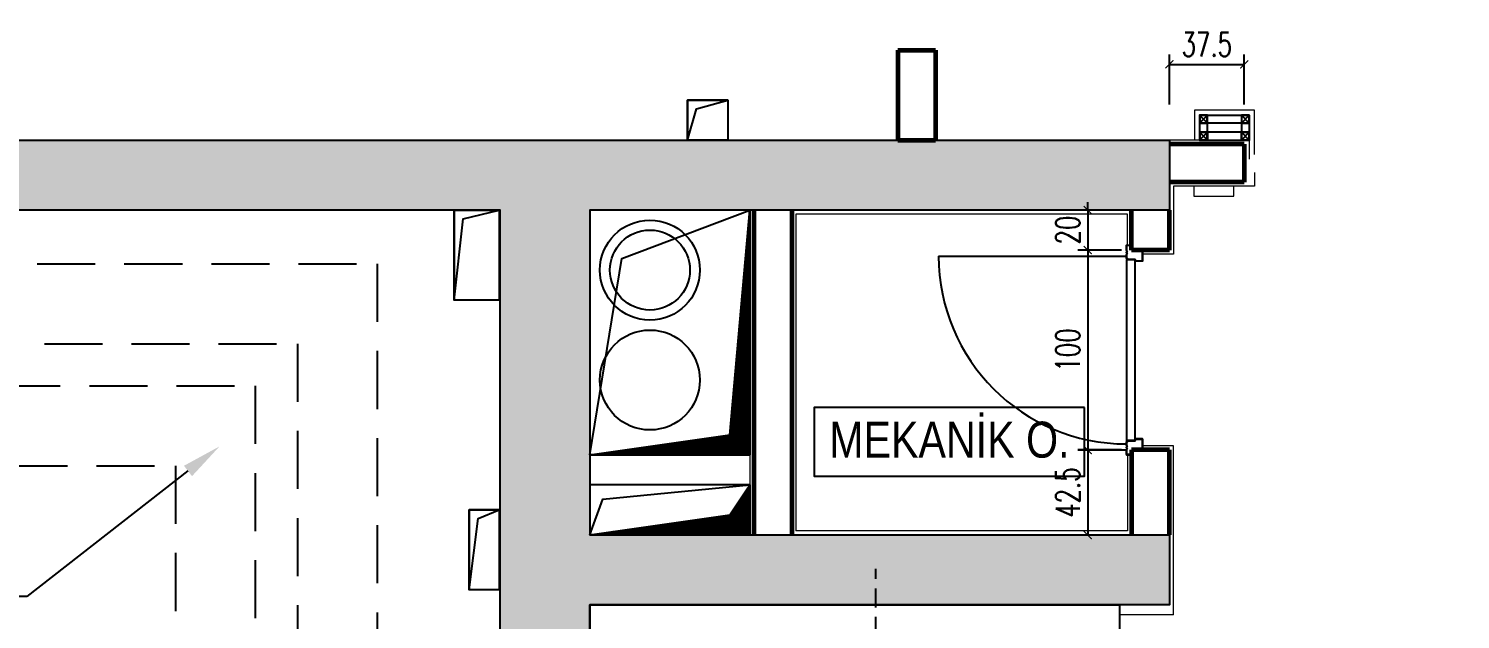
# Model space of a CAD drawing. Header units: centimetres. Extents: x 4942 to 11683, y -41622 to -36787.
# Drawn here: x 9869 to 10586, y -37937 to -37641 of the extents above; entities that cross this region are included whole.
import ezdxf
from ezdxf import colors
from ezdxf.entities.mleader import LeaderData, LeaderLine
from ezdxf.math import Vec2, Vec3

# ---------------------------------------------------------------- set-up
doc = ezdxf.new("R2010")
doc.units = ezdxf.units.CM
doc.header["$LTSCALE"] = 0.75
doc.header["$MEASUREMENT"] = 0
doc.linetypes.add('$0$HIDDEN', pattern=[0.375, 0.25, -0.125])
doc.linetypes.add('B2-B3 CEKIRDEK$0$DASHED', pattern=[19.05, 12.7, -6.35])
for name, color, linetype, lineweight in [('A-Buton', 147, 'Continuous', 13), ('A-Kompozit', 182, 'Continuous', 13), ('A-Sıva', 71, 'Continuous', 15), ('YENİ DUVAR', 230, 'Continuous', 60)]:
    doc.layers.add(name, color=color, linetype=linetype, lineweight=lineweight)
for name, color, linetype in [('A-Kasa', 30, 'Continuous'), ('A-Kutu Profil', 11, 'Continuous'), ('A-Sac Kapı (100)', 233, 'Continuous'), ('A-Yazı', 85, 'Continuous'), ('A-Ölçü', 51, 'Continuous'), ('A_Bodrum Şaft', 240, 'Continuous'), ('B2-B3 CEKIRDEK$0$V_KONST2', 180, 'Continuous'), ('BODRUM TASIYICILAR - B1$0$V-0_Hatch_Concrete', 252, 'Continuous'), ('V-4_Plaster', 223, 'Continuous')]:
    doc.layers.add(name, color=color, linetype=linetype)
doc.styles.add('$1$130919-TİP KAT PLANI$0$Standard', font='arial.ttf')
doc.styles.add('dim', font='simplex.shx', dxfattribs={"width": 0.7})
doc.styles.get("Standard").update_dxf_attribs({"font": 'arial.ttf'})
doc.dimstyles.new('1_50', dxfattribs={"dimscale": 0, "dimtxt": 12, "dimasz": 4, "dimexe": 5, "dimexo": 5, "dimgap": 4, "dimtad": 1, "dimdec": 1, "dimrnd": 0.5, "dimzin": 12, "dimdsep": 46, "dimtxsty": 'dim', "dimblk": 'ARCHTICK', "dimcen": 2, "dimdle": 0.1, "dimclrd": 256, "dimclre": 256, "dimclrt": 256, "dimadec": 0, "dimazin": 0, "dimtfac": 0.05, "dimtdec": 1, "dimtix": 1, "dimtmove": 0, "dimatfit": 3, "dimldrblk": 'ARCHTICK', "dimfxl": 20, "dimfxlon": 1, "dimtolj": 1, "dimtzin": 0, "dimarcsym": 0})

# ---------------------------------------------------------------- blocks, each defined once
blk = doc.blocks.new('B2-B3 CEKIRDEK$0$asansor')
at = {"linetype": 'B2-B3 CEKIRDEK$0$DASHED'}
blk.add_line((56.5, -117.5), (-148.5, -117.5), dxfattribs=at)
blk = doc.blocks.new('*U103')
h = blk.add_hatch()
h.set_pattern_fill('ANSI31', color=256, scale=0.25, angle=225)
h.set_pattern_definition([(270, (40.4237, 26.63035), (0.79375, -2e-16), [])])
h.paths.add_polyline_path([(122.5, 0), (112.5, 70), (0, 80), (122.5, 80)])
blk.add_lwpolyline([(0, 0), (122.5, 0), (122.5, 80), (0, 80)], close=True)
blk.add_lwpolyline([(122.5, 0), (112.5, 70), (0, 80), (122.5, 80), (122.5, 0, -2.414349)], format="xyb")
blk = doc.blocks.new('*U104')
h = blk.add_hatch()
h.set_pattern_fill('ANSI31', color=256, scale=0.25, angle=225)
h.set_pattern_definition([(270, (-57.0763, 26.63035), (0.79375, -2e-16), [])])
h.paths.add_polyline_path([(25, 0), (15, 70), (0, 80), (25, 80)])
blk.add_lwpolyline([(0, 0), (25, 0), (25, 80), (0, 80)], close=True)
blk.add_lwpolyline([(25, 0), (15, 70), (0, 80), (25, 80), (25, 0, -2.414349)], format="xyb")
blk = doc.blocks.new('A$C0AA115C6')
at = {"layer": 'A-Kutu Profil'}
blk.add_lwpolyline([(0, 0), (4, 0), (4, 4), (0, 4)], close=True, dxfattribs=at)
blk.add_lwpolyline([(0.3, 0.15), (3.7, 0.15, 0.414214), (3.85, 0.3), (3.85, 3.7, 0.414214), (3.7, 3.85), (0.3, 3.85, 0.414214), (0.15, 3.7), (0.15, 0.3, 0.414214)], format="xyb", close=True, dxfattribs=at)
for points in [[(3.81, 3.81), (0.19, 0.19)], [(3.81, 0.19), (0.19, 3.81)]]:
    blk.add_lwpolyline(points, dxfattribs=at)
blk = doc.blocks.new('sac kapı (100)')
at = {"layer": 'A-Kasa', "ltscale": 7, "elevation": 0.02}
blk.add_lwpolyline([(32053.04, -36270.28), (32053.04, -36270.23), (32052.29, -36270.23), (32052.29, -36267.83), (32054.8, -36267.83, 0.688247), (32055.67, -36267.83), (32055.84, -36267.83), (32056, -36267.83, 0.688247), (32056.87, -36267.83), (32058.79, -36267.83), (32058.79, -36268.33), (32059.29, -36268.33), (32059.29, -36272.13), (32060.09, -36272.13), (32060.09, -36275.83), (32054.69, -36275.83), (32054.69, -36275.08), (32054.64, -36275.08), (32054.64, -36275.88), (32060.14, -36275.88), (32060.14, -36272.08), (32059.34, -36272.08), (32059.34, -36268.28), (32058.84, -36268.28), (32058.84, -36267.78), (32056.84, -36267.78, -0.75), (32056.04, -36267.78), (32055.84, -36267.78), (32055.64, -36267.78, -0.75), (32054.84, -36267.78), (32052.24, -36267.78), (32052.24, -36270.28), (32053.04, -36270.28)], format="xyb", dxfattribs=at)
at = {"layer": 'A-Kasa', "ltscale": 7}
blk.add_lwpolyline([(32156.24, -36270.28), (32156.24, -36270.23), (32156.99, -36270.23), (32156.99, -36267.83), (32154.47, -36267.83, -0.688247), (32153.6, -36267.83), (32153.44, -36267.83), (32153.27, -36267.83, -0.688247), (32152.4, -36267.83), (32150.49, -36267.83), (32150.49, -36268.33), (32149.99, -36268.33), (32149.99, -36272.13), (32149.19, -36272.13), (32149.19, -36275.83), (32154.59, -36275.83), (32154.59, -36275.08), (32154.64, -36275.08), (32154.64, -36275.88), (32149.14, -36275.88), (32149.14, -36272.08), (32149.94, -36272.08), (32149.94, -36268.28), (32150.44, -36268.28), (32150.44, -36267.78), (32152.44, -36267.78, 0.75), (32153.24, -36267.78), (32153.44, -36267.78), (32153.64, -36267.78, 0.75), (32154.44, -36267.78), (32157.04, -36267.78), (32157.04, -36270.28), (32156.24, -36270.28)], format="xyb", dxfattribs=at)
at = {"layer": 'A-Sac Kapı (100)'}
blk.add_lwpolyline([(32151.64, -36173.78), (32151.64, -36267.78)], dxfattribs=at)
blk.add_lwpolyline([(32149.94, -36267.78), (32059.34, -36267.78), (32059.34, -36272.08), (32149.94, -36272.08)], close=True, dxfattribs=at)
blk.add_arc((32151.64, -36267.78), 94, 90, 180, dxfattribs=at)
blk = doc.blocks.new('_ArchTick')
at = {"color": 0, "linetype": 'ByBlock', "const_width": 0.15}
blk.add_lwpolyline([(-0.5, -0.5), (0.5, 0.5)], dxfattribs=at)
blk = doc.blocks.new('*D117')
at = {"layer": 'A-Ölçü', "lineweight": -2, "transparency": 16777216}
for p, q in [((10416, -37732.05), (10394.12, -37732.05)), ((10399.12, -37732.05), (10399.12, -37728.05)), ((10399.12, -37732.05), (10399.12, -37752.05)), ((10416, -37752.05), (10394.12, -37752.05)), ((10399.12, -37752.05), (10399.12, -37756.05))]:
    blk.add_line(p, q, dxfattribs=at)
at = {"layer": 'Defpoints', "color": 0, "transparency": 16777216}
for p in [(10421, -37732.05), (10399.12, -37752.05), (10421, -37752.05)]:
    blk.add_point(p, dxfattribs=at)
at = {"layer": 'A-Ölçü', "lineweight": -2, "transparency": 16777216, "xscale": 4, "yscale": 4, "zscale": 4}
for p, rotation in [((10399.12, -37732.05), 270), ((10399.12, -37752.05), 90)]:
    blk.add_blockref('_ArchTick', p, dxfattribs=dict(at, rotation=rotation))
at = {"layer": 'A-Ölçü', "transparency": 16777216, "insert": (10389.12, -37742.05), "char_height": 12, "attachment_point": 5, "rotation": 90, "style": 'dim'}
blk.add_mtext('\\A1;20', dxfattribs=at)
blk = doc.blocks.new('*D118')
at = {"layer": 'A-Ölçü', "lineweight": -2, "transparency": 16777216}
for p, q in [((10416, -37752.05), (10394.12, -37752.05)), ((10399.12, -37751.95), (10399.11, -37852.15)), ((10415.99, -37852.05), (10394.11, -37852.05))]:
    blk.add_line(p, q, dxfattribs=at)
at = {"layer": 'Defpoints', "color": 0, "transparency": 16777216}
for p in [(10421, -37752.05), (10399.11, -37852.05), (10420.99, -37852.05, 0)]:
    blk.add_point(p, dxfattribs=at)
at = {"layer": 'A-Ölçü', "lineweight": -2, "transparency": 16777216, "xscale": 4, "yscale": 4, "zscale": 4}
for p, rotation in [((10399.12, -37752.05), 89.9923817817014), ((10399.11, -37852.05), 269.9923817817014)]:
    blk.add_blockref('_ArchTick', p, dxfattribs=dict(at, rotation=rotation))
at = {"layer": 'A-Ölçü', "transparency": 16777216, "insert": (10389.11, -37802.05), "char_height": 12, "attachment_point": 5, "rotation": 89.99238, "style": 'dim'}
blk.add_mtext('\\A1;100', dxfattribs=at)
blk = doc.blocks.new('*D119')
at = {"layer": 'A-Ölçü', "lineweight": -2, "transparency": 16777216}
for p, q in [((10419.11, -37852.15), (10394.11, -37852.15)), ((10399.11, -37852.05), (10399.11, -37894.75)), ((10419.11, -37894.65), (10394.11, -37894.65))]:
    blk.add_line(p, q, dxfattribs=at)
at = {"layer": 'Defpoints', "color": 0, "transparency": 16777216}
for p in [(10463.12, -37852.15, 0), (10399.11, -37894.65), (10463.12, -37894.65)]:
    blk.add_point(p, dxfattribs=at)
at = {"layer": 'A-Ölçü', "lineweight": -2, "transparency": 16777216, "xscale": 4, "yscale": 4, "zscale": 4}
for p, rotation in [((10399.11, -37852.15), 90), ((10399.11, -37894.65), 270)]:
    blk.add_blockref('_ArchTick', p, dxfattribs=dict(at, rotation=rotation))
at = {"layer": 'A-Ölçü', "transparency": 16777216, "insert": (10389.11, -37873.4), "char_height": 12, "attachment_point": 5, "rotation": 90, "style": 'dim'}
blk.add_mtext('\\A1;42.5', dxfattribs=at)
blk = doc.blocks.new('*D120')
at = {"layer": 'A-Ölçü', "lineweight": -2, "transparency": 16777216}
for p, q in [((10440, -37679.15), (10440, -37654.15)), ((10477.5, -37679.15), (10477.5, -37654.15)), ((10439.9, -37659.15), (10477.6, -37659.15))]:
    blk.add_line(p, q, dxfattribs=at)
at = {"layer": 'Defpoints', "color": 0, "transparency": 16777216}
for p in [(10477.5, -37659.15), (10440, -37699.05), (10477.5, -37699.05)]:
    blk.add_point(p, dxfattribs=at)
at = {"layer": 'A-Ölçü', "lineweight": -2, "transparency": 16777216, "xscale": 4, "yscale": 4, "zscale": 4, "rotation": 180}
blk.add_blockref('_ArchTick', (10440, -37659.15), dxfattribs=at)
at = {"layer": 'A-Ölçü', "lineweight": -2, "transparency": 16777216, "xscale": 4, "yscale": 4, "zscale": 4}
blk.add_blockref('_ArchTick', (10477.5, -37659.15), dxfattribs=at)
at = {"layer": 'A-Ölçü', "transparency": 16777216, "insert": (10458.75, -37649.15), "char_height": 12, "attachment_point": 5, "style": 'dim'}
blk.add_mtext('\\A1;37.5', dxfattribs=at)

msp = doc.modelspace()

# ---------------------------------------------------------------- hatches: boundary and pattern name
at = {"layer": 'BODRUM TASIYICILAR - B1$0$V-0_Hatch_Concrete'}
h = msp.add_hatch(dxfattribs=at)
h.set_pattern_fill('JIS_STN_2.5', color=256, scale=5)
h.set_pattern_definition([(45, (-61560.643, 1075.401), (-8.8388348, 8.8388348), []), (45, (-61551.818, 1075.401), (-8.8388348, 8.8388348), [6, -2.5])])
h.paths.add_polyline_path([(9428, -38137.05), (9735, -38137.05), (9735, -38172.05), (9428, -38172.05)], flags=17)
h.paths.add_polyline_path([(9421, -37697.05), (10440, -37697.05), (10440, -37732.05), (10150, -37732.05), (10150, -37894.55), (10440, -37894.55), (10440, -37929.55), (10150, -37929.55), (10150, -38492.05), (10440, -38492.05), (10440, -38527.05), (10105, -38527.05), (10105, -37732.05), (9421, -37732.05)])

# ---------------------------------------------------------------- linework, layer by layer
at = {"linetype": '$0$HIDDEN', "ltscale": 155}
for points in [[(9249.13, -37668.52), (9249.13, -37860), (9942.47, -37860), (9942.47, -38686.51), (10585.62, -38686.51)], [(9289.13, -37668.52), (9289.13, -37820), (9982.47, -37820), (9982.47, -38646.51), (10585.62, -38646.51)], [(9310.21, -37668.52), (9310.21, -37798.92), (10003.56, -37798.92), (10003.56, -38625.43), (10585.62, -38625.43)], [(9350.21, -37668.52), (9350.21, -37758.92), (10043.56, -37758.92), (10043.56, -38585.43), (10585.62, -38585.43)]]:
    msp.add_lwpolyline(points, dxfattribs=at)
for centre, radius in [((10180, -37762.05), 25), ((10180, -37762.05), 20), ((10180, -37817.05), 25)]:
    msp.add_circle(centre, radius)
at = {"layer": 'A-Buton'}
msp.add_lwpolyline([(10472.25, -37720.05), (10452.25, -37720.05), (10452.25, -37725.05), (10472.25, -37725.05), (10472.25, -37725.05), (10472.25, -37720.05)], close=True, dxfattribs=at)
at = {"layer": 'A-Kompozit'}
for points in [[(10482.51, -37704.22), (10482.51, -37682.05), (10452.51, -37682.05), (10452.51, -37697.05)], [(10480.01, -37706.55), (10480.01, -37684.55), (10455.01, -37684.55), (10455.01, -37697.05)]]:
    msp.add_lwpolyline(points, dxfattribs=at)
at = {"layer": 'A-Kutu Profil'}
for points in [[(10459.01, -37688.55), (10459.01, -37684.55), (10476.01, -37684.55), (10476.01, -37688.55)], [(10455.01, -37688.55), (10455.01, -37693.05), (10459.01, -37693.05), (10459.01, -37688.55)], [(10476.01, -37688.55), (10476.01, -37693.05), (10480.01, -37693.05), (10480.01, -37688.55)], [(10459.01, -37693.05), (10459.01, -37697.05), (10476.01, -37697.05), (10476.01, -37693.05)]]:
    msp.add_lwpolyline(points, close=True, dxfattribs=at)
at = {"layer": 'A-Sıva'}
msp.add_line((10415, -37934.55), (10415, -37929.55), dxfattribs=at)
for points in [[(10323.18, -37697.05), (10323.18, -37679.45)], [(10477.5, -37697.05), (10440, -37697.05)], [(10482.51, -37713.22), (10482.51, -37720.05)], [(10442, -37720.05), (10442, -37754.05), (10426.6, -37754.05)], [(10482.51, -37720.05), (10442, -37720.05)], [(10230, -37732.05), (10230.01, -37894.55)], [(10253, -37732.05), (10253, -37732.05)], [(10419, -37734.05), (10253, -37734.06)], [(10253, -37734.06), (10253.01, -37892.56)], [(10419, -37749.65), (10419, -37734.05)], [(10419, -37854.45), (10419, -37892.55)], [(10442, -37934.55), (10442, -37850.05), (10426.6, -37850.05)], [(10419, -37892.55), (10253.01, -37892.56)], [(10442, -37934.55), (10415, -37934.55)]]:
    msp.add_lwpolyline(points, dxfattribs=at)
at = {"layer": 'A-Yazı'}
msp.add_lwpolyline([(10397.56, -37830.75), (10262.2, -37830.75), (10262.2, -37865.11), (10397.56, -37865.11)], close=True, dxfattribs=at)
at = {"layer": 'A_Bodrum Şaft'}
for points in [[(10218.99, -37697.05), (10198.87, -37697.05), (10198.87, -37677.05), (10218.99, -37677.05)], [(10104.5, -37777.05), (10082, -37777.05), (10082, -37732.05), (10104.5, -37732.05)], [(10104.5, -37922.05), (10089.5, -37922.05), (10089.5, -37882.05), (10104.5, -37882.05)], [(10150, -37929.55), (10415, -37929.55), (10415, -38107.06), (10150, -38107.06)]]:
    msp.add_lwpolyline(points, close=True, dxfattribs=at)
for points in [[(10198.87, -37697.05), (10203.34, -37681.37), (10218.99, -37677.05), (10198.87, -37677.05), (10198.87, -37697.05, 2.414349)], [(10082, -37777.05), (10086.47, -37736.37), (10104.5, -37732.05), (10082, -37732.05), (10082, -37777.05, 2.414349)], [(10089.5, -37922.05), (10093.97, -37886.37), (10104.5, -37882.05), (10089.5, -37882.05), (10089.5, -37922.05, 2.414349)]]:
    msp.add_lwpolyline(points, format="xyb", dxfattribs=at)
for points in [[(10150, -37854.55), (10165.94, -37756.32), (10230, -37732.05)], [(10150, -37894.55), (10156.43, -37876.63), (10230, -37869.55)]]:
    msp.add_lwpolyline(points, dxfattribs=at)
at = {"layer": 'V-4_Plaster'}
msp.add_lwpolyline([(9421, -37697.05), (10440, -37697.05), (10440, -37732.05), (10150, -37732.05), (10150, -37894.55), (10440, -37894.55), (10440, -37929.55), (10150, -37929.55), (10150, -38492.05), (10440, -38492.05), (10440, -38527.05), (10105, -38527.05), (10105, -37732.05), (9421, -37732.05)], close=True, dxfattribs=at)
at = {"layer": 'YENİ DUVAR'}
for p, q in [((10421, -37752.05), (10421, -37732.05)), ((10440, -37752.05), (10421, -37752.05)), ((10440, -37852.05), (10421, -37852.05)), ((10421, -37852.05), (10421, -37894.55))]:
    msp.add_line(p, q, dxfattribs=at)
for points in [[(10304, -37652.05), (10304, -37697.05)], [(10304, -37652.05), (10323, -37652.05)], [(10323, -37652.05), (10323, -37697.05)], [(10304, -37697.05), (10323, -37697.05)], [(10477.5, -37699.05), (10440, -37699.05)], [(10477.5, -37699.05), (10477.5, -37718.05)], [(10477.5, -37718.05), (10440, -37718.05)], [(10232, -37732.05), (10232.01, -37894.55)], [(10251, -37732.05), (10251.01, -37894.55)], [(10440, -37752.05), (10440, -37732.05)], [(10440, -37894.55), (10440, -37852.05)]]:
    msp.add_lwpolyline(points, dxfattribs=at)

# ---------------------------------------------------------------- block references
at = {"layer": 'A-Kutu Profil', "rotation": 179.9999999999999}
for p in [(10459.01, -37684.55), (10480.01, -37684.55), (10459.01, -37693.05), (10480.01, -37693.05)]:
    msp.add_blockref('A$C0AA115C6', p, dxfattribs=at)
at = {"layer": 'A-Sac Kapı (100)', "rotation": 89.9999999999999}
msp.add_blockref('sac kapı (100)', (-25849.28, -69906.69), dxfattribs=at)
at = {"layer": 'A_Bodrum Şaft', "rotation": 269.9999999999999}
for name, p in [('*U103', (10150, -37732.05)), ('*U104', (10150, -37869.55))]:
    msp.add_blockref(name, p, dxfattribs=at)
at = {"layer": 'B2-B3 CEKIRDEK$0$V_KONST2', "xscale": -1, "rotation": 89.99999999999993}
msp.add_blockref('B2-B3 CEKIRDEK$0$asansor', (10175.5, -38060.05), dxfattribs=at)

# ---------------------------------------------------------------- texts
at = {"layer": 'A-Yazı', "extrusion": (-1.48217e-08, -1.57843e-09, 1), "insert": (10329.88, -37847.02), "char_height": 18, "attachment_point": 5, "text_direction": (1, 0, 0), "style": '$1$130919-TİP KAT PLANI$0$Standard'}
msp.add_mtext_dynamic_manual_height_columns('{\\fArial Narrow|b0|i0|c162|p34;MEKANİK O.}', width=249.3974, gutter_width=500, heights=[0], dxfattribs=at)

# ---------------------------------------------------------------- dimensions: what is measured, and where the dimension line sits
at = {"layer": 'A-Ölçü'}
for p1, p2, distance, picture, middle in [((10440, -37699.05), (10477.5, -37699.05), 39.91, '*D120', (10458.75, -37649.15)), ((10421, -37732.05), (10421, -37752.05), -21.88, '*D117', (10389.12, -37742.05)), ((10421, -37752.05), (10420.99, -37852.05, 0), -21.88, '*D118', (10389.11, -37802.05)), ((10463.12, -37852.15, 0), (10463.12, -37894.65), -64.02, '*D119', (10389.11, -37873.4))]:
    dim = msp.add_aligned_dim(p1=p1, p2=p2, distance=distance, dimstyle='1_50', override={"dimscale": 1}, dxfattribs=at)
    dim.commit()
    dim.dimension.update_dxf_attribs({"geometry": picture, "text_midpoint": middle})

# ---------------------------------------------------------------- leaders
ml = msp.add_multileader_mtext('Standard')
ml.set_content('KAZAN DAİRESİ ALT VE\\P ÜST HAVALANDIRMALAR.', color=256)
ml.set_leader_properties()
ml.build(insert=Vec2(0, 0))
ml.multileader.update_dxf_attribs({"arrow_head_size": 20})
ctx = ml.context
ctx.base_point, ctx.char_height, ctx.arrow_head_size, ctx.landing_gap_size, ctx.plane_origin = Vec3(9488.63, -37925.34), 20, 20, 10, Vec3(10092.15, -37850.27)
ctx.text_align_type = 2
notes = []
notes.append((ctx, [(1, (1, 1, 0), (9868.19, -37925.34), (-1, 0), 8, [(0, [(9964.58, -37850.27)], 0, [])])]))
ctx.mtext.insert, ctx.mtext.rotation, ctx.mtext.alignment, ctx.mtext.flow_direction = Vec3(9850.19, -37915.17), 6.283185, 3, 5
for ctx, leaders in notes:
    for number, flags, end, landing, length, lines in leaders:
        leader = LeaderData()
        leader.index, (leader.has_last_leader_line, leader.has_dogleg_vector, leader.attachment_direction) = number, flags
        leader.last_leader_point, leader.dogleg_vector, leader.dogleg_length = Vec3(end), Vec3(landing), length
        for number, points, colour, breaks in lines:
            line = LeaderLine()
            line.index, line.vertices, line.color, line.breaks = number, Vec3.list(points), colors.encode_raw_color(colour), breaks
            leader.lines.append(line)
        ctx.leaders.append(leader)

doc.saveas('drawing.dxf')
